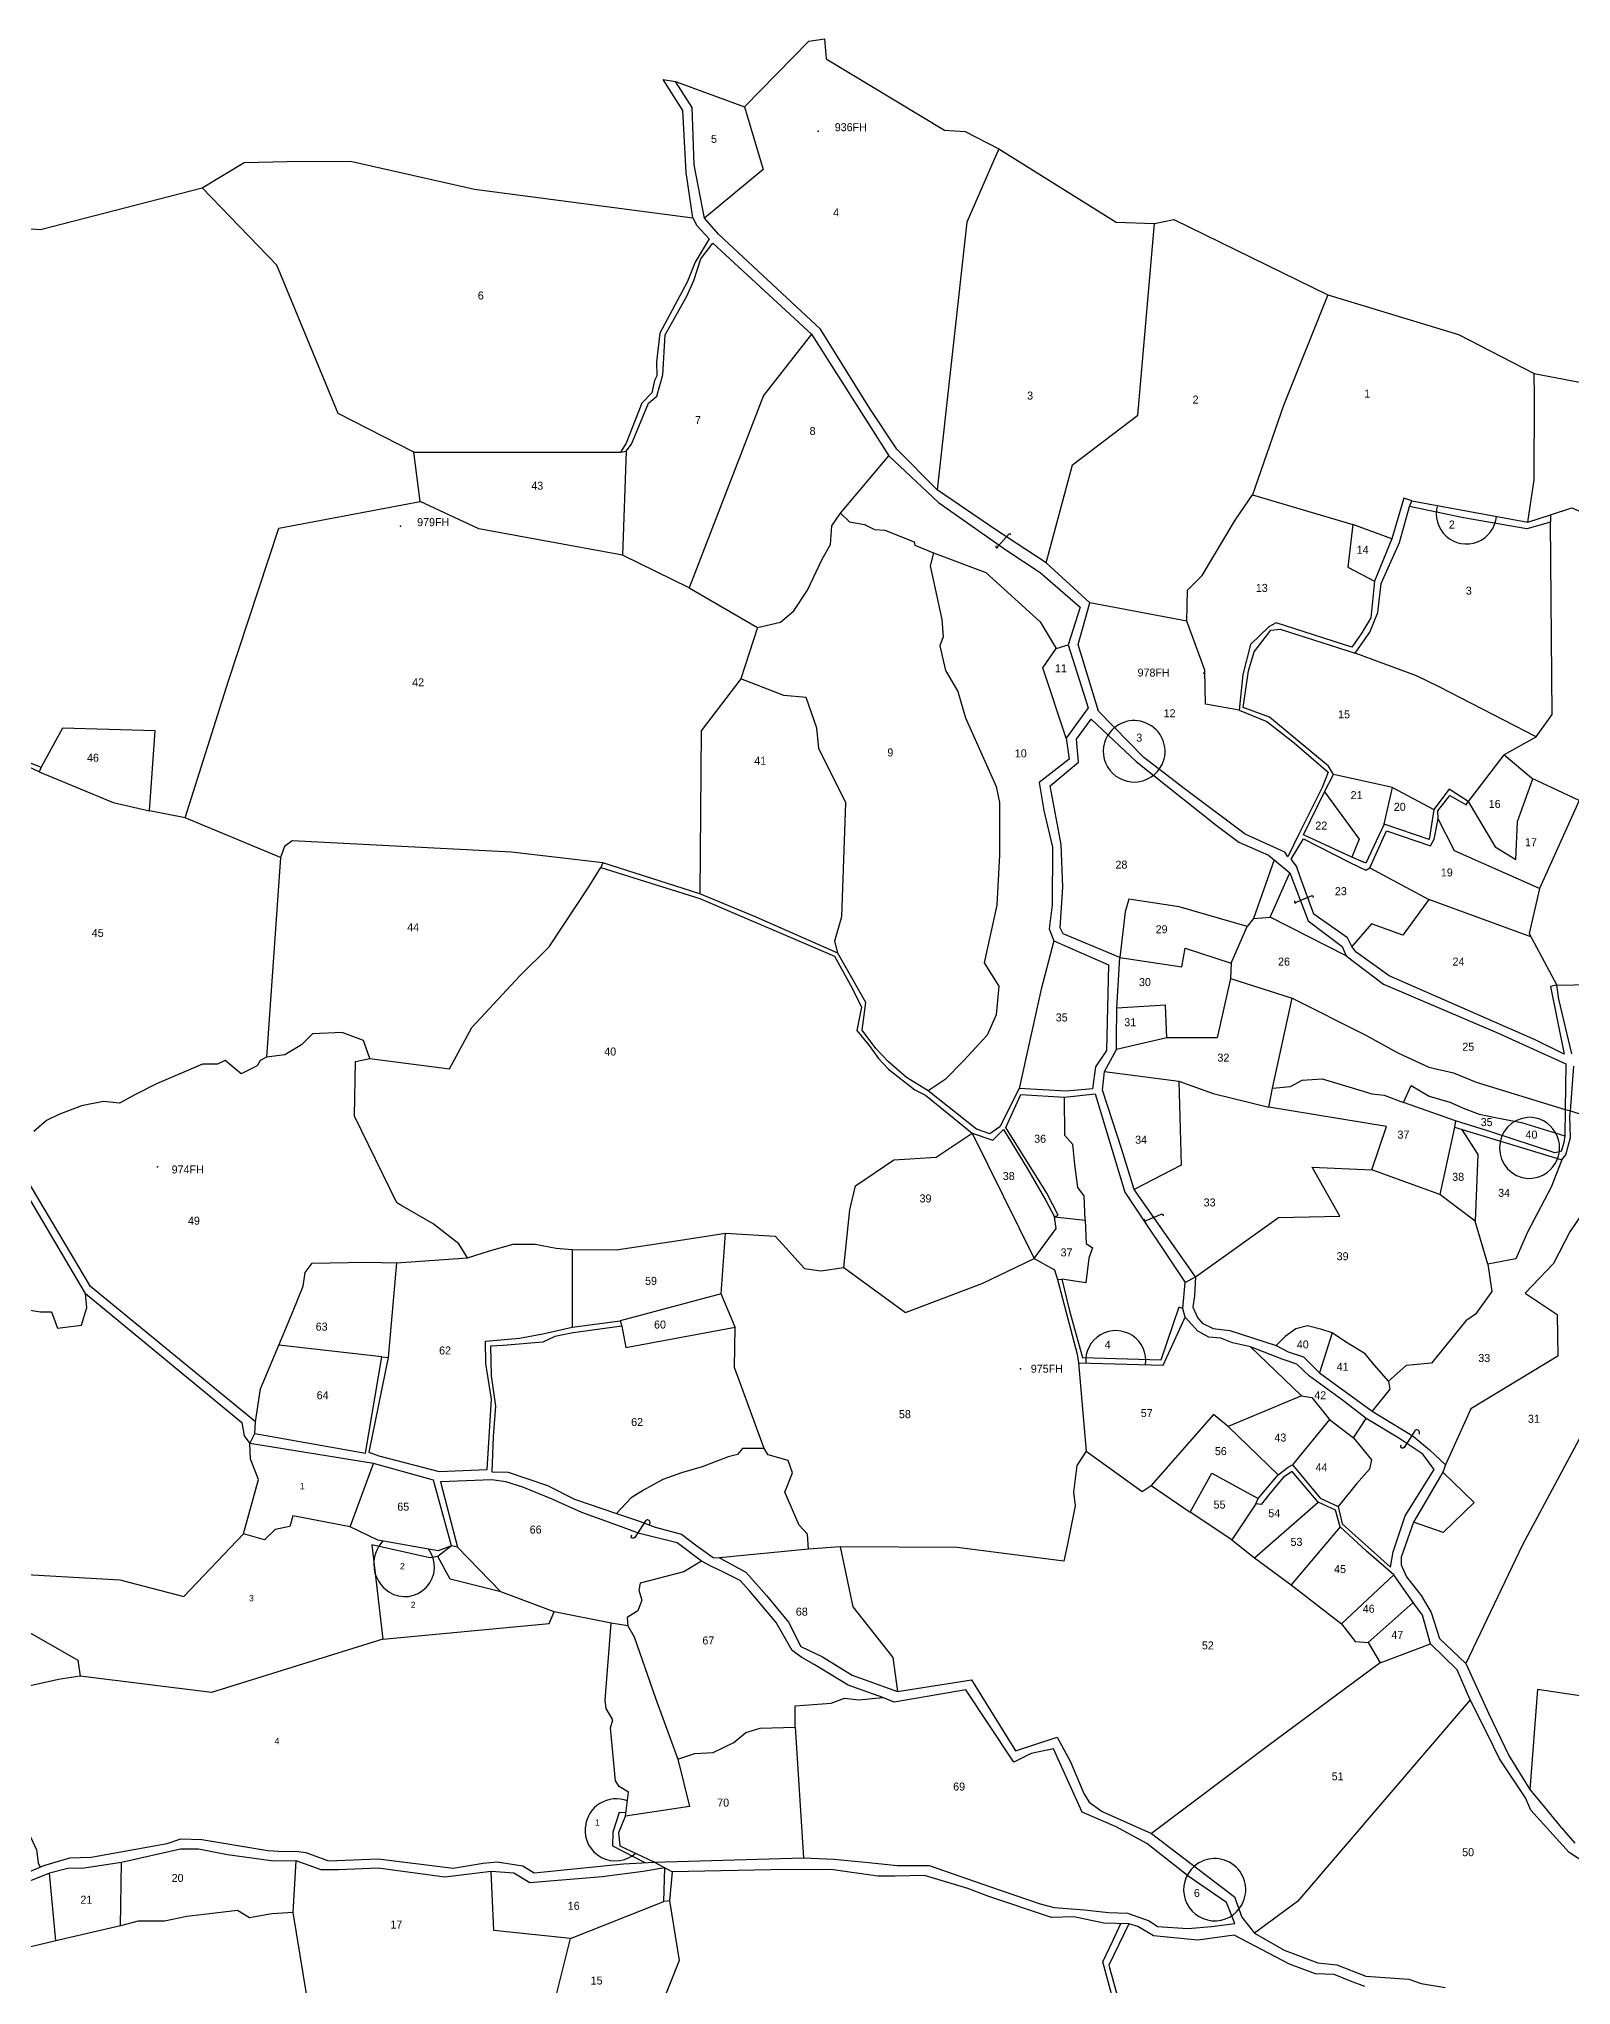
# Model space of a CAD drawing. Extents: x 149058 to 155632, y 177514 to 180719.
# Drawn here: x 152042 to 152999, y 179015 to 180231 of the extents above; entities that cross this region are included whole.
import ezdxf

# ---------------------------------------------------------------- set-up
doc = ezdxf.new("R2010")
doc.units = 0
doc.header["$MEASUREMENT"] = 0
for name, color, linetype in [('BORDER-B', 3, 'CONTINUOUS'), ('LINK', 4, 'CONTINUOUS'), ('NO', 1, 'CONTINUOUS'), ('PARCEL', 6, 'CONTINUOUS'), ('ROAD', 2, 'CONTINUOUS'), ('TRIG-P', 2, 'CONTINUOUS'), ('TRIG-T', 1, 'CONTINUOUS')]:
    doc.layers.add(name, color=color, linetype=linetype)

msp = doc.modelspace()

# ---------------------------------------------------------------- linework, layer by layer
at = {"layer": 'BORDER-B'}
for points in [[(152003.9, 180115.1), (152042.8, 180112.3), (152143.8, 180138.4), (152170, 180154.3), (152196.8, 180154.8), (152236.5, 180155.1), (152313.9, 180137.6), (152450.4, 180119.7), (152446.1, 180147.9), (152444.1, 180186.8), (152431.7, 180206.1), (152439.5, 180204.9), (152482.7, 180189.1), (152522.9, 180230), (152532.7, 180231.5), (152533.6, 180219.1), (152607.5, 180174.5), (152620.5, 180173.6), (152641.5, 180162.7), (152714.9, 180116.9), (152738.8, 180116.1), (152750.9, 180118.6), (152847, 180071.6), (152928.8, 180046.8), (152975.9, 180022.4)], [(153004.1, 179755.5), (152974.3, 179769.5), (152957.1, 179784.1), (152977.3, 179795.4), (152916.6, 179826.6), (152902.5, 179833.4), (152864.1, 179847.7), (152873.4, 179860.8), (152878.4, 179873), (152880.5, 179891.1), (152891.8, 179916.7), (152898.1, 179939.3), (152899.5, 179942.9), (152972.1, 179929.5), (152976, 179955.9), (152976.3, 180007.7), (152975.9, 180022.4), (153097, 179999.2)], [(153004.1, 179755.5), (152974.3, 179769.5), (152957.1, 179784.1), (152977.3, 179795.4), (152916.6, 179826.6), (152902.5, 179833.4), (152864.1, 179847.7), (152873.4, 179860.8), (152878.4, 179873), (152880.5, 179891.1), (152891.8, 179916.7), (152898.1, 179939.3), (152899.5, 179942.9), (152972.1, 179929.5), (152976, 179955.9), (152976.3, 180007.7), (152975.9, 180022.4)], [(152870.3, 179014.5), (152861.2, 179017.9), (152851.1, 179022), (152839.4, 179022.4), (152823.2, 179028.4), (152788.5, 179046.5), (152765.9, 179043.5), (152738.1, 179046.2), (152728.3, 179051.9), (152722.7, 179053.7), (152707.2, 179054.1), (152688.4, 179057.9), (152674.5, 179057.5), (152635.3, 179070.7), (152622.1, 179075.6), (152595, 179083.9), (152576.5, 179083.5), (152566, 179083.5), (152536.6, 179087.6), (152498.9, 179087.3), (152437.5, 179086.1), (152426.2, 179092.1), (152405, 179102.2), (152404.1, 179110.6), (152408.3, 179121), (152410.1, 179135.9), (152404.4, 179139.4), (152402.1, 179143), (152398.8, 179176), (152400.3, 179181.1), (152396.1, 179188.2), (152395.5, 179193.3), (152399.4, 179241.4), (152363.7, 179248.6), (152330.3, 179261.1), (152303.3, 179289), (152299.6, 179289.8), (152291.3, 179286.8), (152253.5, 179293.4), (152236.3, 179301.7), (152250.8, 179341.3), (152173.5, 179353.8), (152176.7, 179360), (152177, 179367.4), (152180.3, 179388), (152191.6, 179415.3), (152200.2, 179435.6), (152206.9, 179452.1), (152208.1, 179460.7), (152212.5, 179466.4), (152246.5, 179467), (152265.2, 179466.7), (152309.6, 179469.7), (152323.2, 179474.1), (152338.1, 179478.3), (152351.8, 179478.3), (152364.9, 179475.9), (152375, 179475), (152402.4, 179474.7), (152439.9, 179480.4), (152470.8, 179485.1), (152501.8, 179483.3), (152506.3, 179478.3), (152520.2, 179463.1), (152530.3, 179461.6), (152544.6, 179463.7), (152583.3, 179435.7), (152631.5, 179453.9), (152658, 179466.6), (152663.6, 179469.3), (152676.4, 179462.2), (152678.2, 179456.2), (152690.4, 179409.5), (152691.3, 179404.2), (152744.3, 179402.7), (152758, 179432.7), (152756.5, 179438.1), (152758, 179454.4), (152764.5, 179458), (152816.2, 179495), (152854.6, 179495.9), (152837.3, 179526.5), (152874.5, 179524.7), (152883.7, 179551.8), (152810.2, 179564), (152812.6, 179575.9), (152824.8, 179632.1), (152870.4, 179609.2), (152890.9, 179597.9), (152910.2, 179589), (152925.7, 179585.4), (152939.7, 179579.5), (152995.3, 179562.5), (152998.6, 179561.6), (153000.7, 179589.6)], [(152309.6, 179469.7), (152323.2, 179474.1), (152338.1, 179478.3), (152351.8, 179478.3), (152364.9, 179475.9), (152375, 179475), (152402.4, 179474.7), (152439.9, 179480.4), (152470.8, 179485.1), (152501.8, 179483.3), (152506.3, 179478.3), (152520.2, 179463.1), (152530.3, 179461.6), (152544.6, 179463.7), (152583.3, 179435.7), (152631.5, 179453.9), (152658, 179466.6), (152663.6, 179469.3), (152676.4, 179462.2), (152678.2, 179456.2), (152690.4, 179409.5), (152691.3, 179404.2), (152744.3, 179402.7), (152758, 179432.7), (152756.5, 179438.1), (152758, 179454.4), (152764.5, 179458), (152816.2, 179495), (152854.6, 179495.9), (152837.3, 179526.5), (152874.5, 179524.7), (152883.7, 179551.8), (152810.2, 179564), (152812.6, 179575.9), (152824.8, 179632.1), (152870.4, 179609.2), (152890.9, 179597.9), (152910.2, 179589), (152925.7, 179585.4), (152939.7, 179579.5), (152995.3, 179562.5), (152998.6, 179561.6), (153000.7, 179589.6)], [(152999.5, 179597.3), (152991.5, 179631.5), (152990.1, 179640.1), (153076.4, 179641.9)], [(152999.5, 179597.3), (152991.5, 179631.5), (152990.1, 179640.1), (153076.4, 179641.9)], [(152309.6, 179469.7), (152304.1, 179478.5), (152288, 179491.1), (152268, 179502.7), (152265.3, 179504.2), (152238.9, 179558.3), (152239.6, 179592.4), (152248.5, 179594.4), (152244.6, 179605.5), (152231.2, 179610.5), (152212.8, 179609.7), (152205.8, 179602.8), (152195.5, 179596.7), (152184, 179595.1), (152180.1, 179593.2), (152178.2, 179589.8), (152168.2, 179584.8), (152158.2, 179593.2), (152153.3, 179590.9), (152144, 179590.9), (152115.2, 179578.6), (152101.8, 179571.7), (152092.2, 179566.4), (152082.2, 179567.5), (152068.4, 179564.8), (152054.2, 179559.4), (152046.5, 179555.6), (152038.5, 179548.7)], [(152309.6, 179469.7), (152304.1, 179478.5), (152288, 179491.1), (152268, 179502.7), (152265.3, 179504.2), (152238.9, 179558.3), (152239.6, 179592.4), (152248.5, 179594.4), (152244.6, 179605.5), (152231.2, 179610.5), (152212.8, 179609.7), (152205.8, 179602.8), (152195.5, 179596.7), (152184, 179595.1), (152180.1, 179593.2), (152178.2, 179589.8), (152168.2, 179584.8), (152158.2, 179593.2), (152153.3, 179590.9), (152144, 179590.9), (152115.2, 179578.6), (152101.8, 179571.7), (152092.2, 179566.4), (152082.2, 179567.5), (152068.4, 179564.8), (152054.2, 179559.4), (152046.5, 179555.6), (152038.5, 179548.7)], [(152173.5, 179353.8), (152176.7, 179360), (152177, 179367.4), (152180.3, 179388), (152191.6, 179415.3), (152200.2, 179435.6), (152206.9, 179452.1), (152208.1, 179460.7), (152212.5, 179466.4), (152246.5, 179467), (152265.2, 179466.7), (152309.6, 179469.7)], [(152034.9, 179437.3), (152042.7, 179436.1), (152049.6, 179436.1), (152053.4, 179425.9), (152068.3, 179427.8), (152070.9, 179436.1), (152071.8, 179438.5), (152070.9, 179447.5), (152168.6, 179366.8), (152170, 179358.5), (152173.5, 179353.8)], [(152034.9, 179437.3), (152042.7, 179436.1), (152049.6, 179436.1), (152053.4, 179425.9), (152068.3, 179427.8), (152070.9, 179436.1), (152071.8, 179438.5), (152070.9, 179447.5), (152168.6, 179366.8), (152170, 179358.5), (152173.5, 179353.8)], [(152426.2, 179092.1), (152405, 179102.2), (152404.1, 179110.6), (152408.3, 179121), (152410.1, 179135.9), (152404.4, 179139.4), (152402.1, 179143), (152398.8, 179176), (152400.3, 179181.1), (152396.1, 179188.2), (152395.5, 179193.3), (152399.4, 179241.4), (152363.7, 179248.6), (152330.3, 179261.1), (152303.3, 179289), (152299.6, 179289.8), (152291.3, 179286.8), (152253.5, 179293.4), (152236.3, 179301.7), (152250.8, 179341.3), (152173.5, 179353.8)], [(152026.4, 179082.2), (152044.9, 179090.1), (152061.1, 179094.9), (152074.5, 179095.3), (152122, 179103.9), (152130.5, 179106.7), (152143.6, 179106.4), (152184.9, 179099.5), (152194.5, 179098.8), (152202.4, 179099.1), (152208.6, 179098.1), (152222.7, 179093), (152253.7, 179094.3), (152300.5, 179088.5), (152319.4, 179091.6), (152328, 179092.3), (152344.2, 179089.9), (152351.1, 179085.4), (152407.1, 179091.2), (152426.2, 179092.1)], [(152026.4, 179082.2), (152044.9, 179090.1), (152061.1, 179094.9), (152074.5, 179095.3), (152122, 179103.9), (152130.5, 179106.7), (152143.6, 179106.4), (152184.9, 179099.5), (152194.5, 179098.8), (152202.4, 179099.1), (152208.6, 179098.1), (152222.7, 179093), (152253.7, 179094.3), (152300.5, 179088.5), (152319.4, 179091.6), (152328, 179092.3), (152344.2, 179089.9), (152351.1, 179085.4), (152407.1, 179091.2), (152426.2, 179092.1)], [(152870.3, 179014.5), (152861.2, 179017.9), (152851.1, 179022), (152839.4, 179022.4), (152823.2, 179028.4), (152788.5, 179046.5), (152765.9, 179043.5), (152738.1, 179046.2), (152728.3, 179051.9), (152722.7, 179053.7), (152707.2, 179054.1), (152688.4, 179057.9), (152674.5, 179057.5), (152635.3, 179070.7), (152622.1, 179075.6), (152595, 179083.9), (152576.5, 179083.5), (152566, 179083.5), (152536.6, 179087.6), (152498.9, 179087.3), (152437.5, 179086.1), (152426.2, 179092.1)]]:
    msp.add_lwpolyline(points, dxfattribs=at)
at = {"layer": 'LINK'}
for points in [[(152639.8, 179914.6, 1.653251), (152640.9, 179914.2), (152647.9, 179922.3, -0.833023), (152648.7, 179921.4)], [(152826.6, 179692.8, 1.653251), (152827.4, 179692), (152837.3, 179696.1, -0.833023), (152837.6, 179694.9)], [(152732.8, 179493.9, 1.653251), (152733.6, 179493.1), (152743.5, 179497.2, -0.833023), (152743.8, 179496)], [(152903.9, 179359.5, 1.030945), (152901.4, 179361.7), (152894.7, 179351.3, -1.136714), (152893, 179352.9)], [(152423.2, 179303.2, 1.030945), (152420.7, 179305.4), (152414, 179295, -1.136714), (152412.3, 179296.6)]]:
    msp.add_lwpolyline(points, format="xyb", dxfattribs=at)
at = {"layer": 'PARCEL'}
for points in [[(152482.7, 180189.1), (152494.3, 180149.9), (152457.7, 180119.4)], [(152641.5, 180162.7), (152621.6, 180116.9), (152603.1, 179949.7)], [(152276, 179973.2), (152228.7, 179997.3), (152190.4, 180090), (152143.8, 180138.4)], [(152671.2, 179904.1), (152687.6, 179965.4), (152728.3, 179996.4), (152738.8, 180116.1)], [(152847, 180071.6), (152819.3, 180002.4), (152800, 179946.5)], [(152524.5, 180046.9), (152494.4, 180008.7), (152448, 179888.5), (152406.3, 179908.9)], [(152133.2, 179744.8), (152160, 179829.8), (152191.7, 179925.7), (152280, 179942.5), (152276, 179973.2), (152405.1, 179973.3)], [(152408.7, 179973.8), (152406.3, 179908.9), (152316.7, 179925.3), (152280, 179942.5)], [(152448, 179888.5), (152490.8, 179863.7), (152505.1, 179866.9), (152513.5, 179874.1), (152521.9, 179886.9), (152531.1, 179906.4), (152536.3, 179915.6), (152537.1, 179927.2), (152542.7, 179935.2), (152572.7, 179971)], [(152791.6, 179812), (152770.6, 179815.7), (152770.2, 179837.1), (152758.9, 179867.6), (152759.3, 179887), (152768.6, 179896.2), (152789.1, 179930.8), (152800, 179946.5), (152862.8, 179928)], [(152542.7, 179935.2), (152548.3, 179929.6), (152557.5, 179928), (152563.9, 179924.8), (152570.3, 179924.4), (152588.7, 179917.2), (152589.1, 179915.2), (152600.7, 179910.4), (152633.4, 179898.1), (152667.4, 179867.3), (152677.4, 179850.5), (152684.9, 179852.8)], [(152986.1, 179934.1), (152999.6, 179938.5), (153074.1, 179906.8), (153110.1, 179919.5), (153108.5, 179824.8), (153092.2, 179770.4)], [(152887.1, 179919.1), (152862.8, 179928), (152859.5, 179901.4), (152876.2, 179892.7)], [(152977.3, 179795.4), (152987.3, 179809.4), (152986.1, 179929.4)], [(152600.7, 179910.4), (152598.7, 179902.3), (152605.9, 179868.7), (152606.7, 179857.9), (152604.7, 179852.3), (152608.3, 179836.7), (152615.9, 179823.6), (152620.7, 179807.2), (152639.9, 179764.4), (152641.9, 179754.4), (152641.9, 179721.7), (152640.3, 179690.1), (152632.3, 179654.2), (152641.5, 179639.6), (152639.9, 179621.6), (152634.3, 179608.9), (152619.5, 179592.9), (152608, 179581.3), (152597.3, 179574.2)], [(152758.9, 179867.6), (152698.4, 179879)], [(152490.8, 179863.7), (152480.4, 179831.6), (152455.6, 179799.2), (152454.7, 179697.2)], [(152683.6, 179794.6), (152669, 179838.5), (152677.4, 179850.5)], [(152540.9, 179660.2), (152539.1, 179667.8), (152543.5, 179683), (152545.9, 179754.1), (152529.1, 179788), (152527.9, 179800.8), (152521.1, 179820), (152507.2, 179821.2), (152480.4, 179831.6)], [(152192.8, 179720), (152133.2, 179744.8), (152110.8, 179749.2), (152114.4, 179799.1), (152056.5, 179800.7), (152043.1, 179776.3)], [(152957.1, 179784.1), (152934.8, 179754.9), (152951.6, 179726.6), (152964.6, 179718.7), (152965.6, 179742.5), (152975.2, 179769.1)], [(152042, 179773.4), (152088.1, 179754.3), (152110.8, 179749.2)], [(152887.4, 179763.7), (152850.6, 179771.9)], [(152844.9, 179761), (152866.6, 179731.5), (152862, 179720.1)], [(152882.2, 179740.7), (152887.4, 179763.7), (152913.3, 179750)], [(153004.1, 179755.5), (152979.4, 179700.5), (152972.8, 179672.4), (152990.1, 179640.1)], [(152979.4, 179700.5), (152926.2, 179724.1), (152916.1, 179744.1)], [(152394.2, 179716.7), (152337, 179723.2), (152200, 179730.4), (152195.2, 179726.8), (152192.8, 179720), (152184, 179595.1)], [(152813.5, 179718.5), (152800.7, 179681.9), (152811.1, 179682.7)], [(152248.5, 179594.4), (152298.3, 179587.8), (152312.3, 179613.7), (152342.2, 179646.1), (152360.6, 179664.1), (152385.4, 179701.6), (152392.9, 179713.6)], [(152858.6, 179658.4), (152811.1, 179682.7), (152823.4, 179710.4)], [(152873.3, 179713.5), (152910.1, 179693.6)], [(152800.7, 179681.9), (152796.7, 179676.8), (152754.3, 179689.1), (152722.8, 179693.9), (152720.4, 179685.9), (152717.1, 179657.4), (152755.9, 179651.6), (152757.9, 179663.2), (152786.7, 179654), (152796.7, 179676.8)], [(152973.9, 179670.3), (152910.1, 179693.6), (152894, 179671.4), (152874.3, 179678.5), (152862, 179664.4)], [(152675.9, 179667.8), (152667.9, 179637.6), (152654.3, 179575.5)], [(152786.3, 179644.4), (152777.9, 179607.2), (152746.4, 179607.2), (152715, 179600)], [(152786.7, 179654), (152786.3, 179644.4), (152824.8, 179632.1)], [(152746.4, 179607.2), (152745.6, 179627.6), (152715.2, 179625.9)], [(152707.5, 179586.3), (152753.9, 179580.1), (152775.5, 179572.5), (152810.2, 179564)], [(152812.6, 179575.9), (152823.7, 179576.8), (152831.1, 179580.8), (152843.5, 179581.7), (152864.4, 179575.4), (152874.5, 179572.2), (152882.2, 179571.4), (152894.3, 179566.8), (152899.2, 179577.4), (152910.4, 179570.8), (152923.3, 179567.1), (152932.2, 179563), (152941.6, 179559.6), (152956, 179556.7), (152968.1, 179554.4), (152995.1, 179546)], [(152695.5, 179493.3), (152694.8, 179508.6), (152690.9, 179513.8), (152689, 179528.1), (152687.7, 179540.7), (152682.8, 179546.2), (152682.5, 179570.1)], [(152753.9, 179580.1), (152755.5, 179527.7), (152726.1, 179512.4)], [(152926.8, 179555.4), (152894.3, 179566.8)], [(152998.6, 179561.6), (153036.5, 179549.3), (153028.5, 179536.8), (153024.3, 179521.8), (153010.2, 179503.5), (152998.3, 179486.1), (152988, 179466.3), (152970.3, 179447.7), (152990.4, 179434.3), (152990.7, 179408.4), (152936.4, 179375.4), (152920.6, 179340.5)], [(152544.6, 179463.7), (152548.4, 179499.8), (152551.9, 179514.8), (152576, 179531), (152602.3, 179532.6), (152624.8, 179547.6), (152663.6, 179469.3), (152677.3, 179488.1), (152676.4, 179495.4), (152695.5, 179493.3), (152696.1, 179478.7), (152700, 179476.1), (152697.7, 179469.6), (152695.8, 179454.1), (152680.8, 179456.5)], [(152926.2, 179551.5), (152917, 179509.4), (152874.5, 179524.7)], [(152930.7, 179550.1), (152940.8, 179534.3), (152939.1, 179492.7), (152917, 179509.4)], [(152993.3, 179531.1), (152986.7, 179514), (152971.8, 179485.8), (152964.6, 179469.2), (152947.1, 179465.8), (152939.1, 179492.7)], [(152696.1, 179349), (152690.2, 179340), (152688.1, 179323.4), (152689.2, 179314.8), (152684.3, 179289.9), (152682.2, 179280.2), (152615.4, 179288.8), (152542.4, 179289.2), (152522.7, 179287.8), (152522, 179297.1), (152516.8, 179302.7), (152507.8, 179323.4), (152512.6, 179335.5), (152509.9, 179343.1), (152497.4, 179346.6), (152495, 179350.7), (152476.3, 179401.3), (152476.7, 179426.5), (152468, 179447.3), (152470.8, 179485.1)], [(152375, 179475), (152374.9, 179426.5)], [(152265.2, 179466.7), (152259.9, 179407.6)], [(152947.1, 179465.8), (152949.6, 179448.8), (152939.3, 179434.5), (152933.2, 179430.5), (152911.9, 179403.9), (152896.1, 179402.6), (152885, 179392.8), (152885.8, 179387.8), (152874.8, 179374)], [(152468, 179447.3), (152404.9, 179430.5)], [(152406, 179427.1), (152408.5, 179413.7), (152476.7, 179426.5)], [(152849.8, 179423), (152843.3, 179425), (152834.3, 179427.2), (152827, 179425.5), (152820.5, 179420.7), (152814.9, 179415.1)], [(152256.1, 179407.9), (152191.6, 179415.3)], [(152798.7, 179414.2), (152830.7, 179383.5), (152837, 179382.5), (152848.1, 179368.7), (152863.1, 179357.4), (152871.1, 179369.4)], [(152885, 179392.8), (152875, 179404.1), (152870.4, 179409.9), (152858.1, 179417.4), (152849.8, 179423), (152841.9, 179397.9)], [(152691.3, 179404.2), (152696.1, 179349), (152731, 179323.8), (152736.8, 179327.5)], [(153152.2, 179404.6), (153149.1, 179396.1), (153133.9, 179390.3), (153124.4, 179389.7), (153121.4, 179383.3), (153115.2, 179381.2), (153103, 179372.9), (153089.6, 179361.7), (153072.8, 179357.7), (153056.7, 179362.9), (153045.1, 179365.3), (153034.7, 179365.3), (153024.3, 179363.2), (153018.5, 179365.6), (153011.8, 179370.8), (152968.7, 179290.4), (152933.2, 179216.4)], [(152830.7, 179383.5), (152784.8, 179364.4), (152816, 179334.2)], [(152784.8, 179364.4), (152775.7, 179371.9), (152736.8, 179327.5), (152761.1, 179310.9), (152774.7, 179335.3), (152803.5, 179319.5)], [(152848.1, 179368.7), (152825, 179340.5)], [(152024.2, 179242.3), (152019.6, 179272.8), (152092.4, 179268.5), (152132.4, 179258.2), (152169.7, 179297.4), (152179, 179331.3), (152174, 179344), (152173.5, 179353.8)], [(152495, 179350.7), (152481.4, 179350.6), (152478.3, 179346.8), (152472.4, 179345.5), (152456.1, 179339.2), (152443.3, 179335.4), (152431.6, 179331.3), (152419.5, 179324.7), (152411.8, 179319.9), (152402.7, 179310.1)], [(152863.1, 179357.4), (152874.4, 179343.5), (152873.2, 179337.8), (152864.9, 179328.5), (152853.6, 179314.3)], [(152919, 179335.8), (152938.5, 179317), (152919.2, 179298.1), (152900.6, 179304.7)], [(152802.2, 179316.1), (152787, 179293.6), (152761.1, 179310.9)], [(152787, 179293.6), (152801.3, 179282.3), (152841.1, 179317.2)], [(152236.3, 179301.7), (152200.5, 179308.6), (152198.6, 179302), (152189.4, 179300.1), (152182.8, 179293.6), (152169.7, 179297.4)], [(152854.8, 179301.8), (152824.2, 179265.4)], [(152249.8, 179290.5), (152256.7, 179231.6), (152360.6, 179241.2), (152363.7, 179248.6)], [(152330.3, 179261.1), (152298.7, 179268.9), (152291, 179283.2)], [(152455.8, 179280.3), (152444.7, 179273.5), (152417.4, 179266.6), (152416.7, 179262.1), (152418.4, 179255.9), (152416, 179249.3), (152409.4, 179245.1), (152409.8, 179239.9), (152399.4, 179241.4)], [(152522.7, 179287.8), (152467.1, 179282.4)], [(152542.4, 179289.2), (152550.4, 179251.8), (152575.2, 179220), (152578.3, 179198.7)], [(152801.3, 179282.3), (152824.2, 179265.4), (152855.6, 179241), (152864.2, 179230), (152872.2, 179229.5), (152879.7, 179216.7), (152911.2, 179228.5)], [(152888.4, 179271.7), (152855.6, 179241)], [(152900.5, 179254.4), (152872.2, 179229.5)], [(151810, 178984.6), (151786.3, 179031.7), (151797.3, 179050), (151843.3, 179167.6), (151885.1, 179205.2), (152024.2, 179242.3), (152066, 179218.3), (152067.5, 179208.3), (152054, 179206.3), (152032.5, 179201.6), (152014.2, 179191.6), (152000.1, 179191.1), (152003.8, 179182.2), (152006.9, 179171.2), (152026.2, 179130.5), (152040.2, 179099.9), (152041.3, 179091.7), (152042.5, 179089.1)], [(153127.1, 179232.1), (153121, 179231.7), (153119.2, 179225.4), (153106.3, 179227.5), (153102.1, 179232.5), (153086.9, 179232), (153079, 179228.8), (153068.8, 179233.5), (153060.1, 179233.5), (153042, 179242.7), (153025.5, 179192.9), (152978, 179200), (152973.3, 179137.6)], [(152256.7, 179231.6), (152149.7, 179198.1), (152067.5, 179208.3)], [(152409.8, 179239.9), (152413.6, 179233), (152427.1, 179194.6), (152440.9, 179156.6), (152451.6, 179160), (152463.1, 179160.7), (152475.9, 179166.9), (152483.5, 179173.2), (152492.5, 179175.9), (152514.3, 179176.6), (152514.3, 179189.8), (152536.8, 179191.5), (152545.1, 179194.6), (152554.1, 179193.6), (152569, 179195)], [(152879.7, 179216.7), (152810, 179165), (152737, 179110)], [(152936, 179193.6), (152828.2, 179067.5), (152801.2, 179047.8)], [(152514.3, 179176.6), (152519.4, 179094.8)], [(152440.9, 179156.6), (152448.2, 179126.9), (152408.3, 179121)], [(152092.8, 179052.4), (152052.4, 179042.9), (152048.3, 179085.2)], [(152200.6, 179060.8), (152187.4, 179059.9), (152173.3, 179057.4), (152165.8, 179062), (152148.3, 179059.9), (152134.1, 179058.3), (152120.3, 179055.3), (152103.7, 179055.3), (152092.8, 179052.4), (152093.4, 179091.9)], [(152367.2, 178969.1), (152320.1, 179002.5), (152294.7, 178995.8), (152213.1, 178984.5), (152200.6, 179060.8), (152202.6, 179093)], [(152373.9, 179044.5), (152326, 179049.5), (152324.4, 179086.3)], [(152435.8, 179068), (152441.8, 179030.8), (152419.7, 178975), (152367.2, 178969.1), (152368.5, 178951.6), (152359.7, 178917.5), (152375.6, 178915.8), (152375.1, 178911.7), (152396.4, 178905), (152403.5, 178907.1), (152404.7, 178881.3), (152426.4, 178870.9), (152426.6, 178854)], [(152367.2, 178969.1), (152362.2, 178997.9), (152373.9, 179044.5), (152432.3, 179067.5)], [(152052.4, 179042.9), (151983.7, 179026.6), (151964.9, 179023.3), (151957.6, 179048.7)]]:
    msp.add_lwpolyline(points, dxfattribs=at)
for centre, radius, start, end in [((152933.7, 179934.8), 18.9, 164.3275, 354.7823), ((152726.1, 179786.2), 19.3, 334.9276, 147.8685), ((152726.1, 179786.4), 19.3, 148.3895, 334.4065), ((152973.4, 179538.5), 19.1, 94.0361, 265.9639), ((152972.8, 179538.5), 19.1, 267.6654, 92.3346), ((152714.6, 179405.5), 18.8, 352.3863, 184.3971), ((152272.1, 179278.6), 21.1, 137.4828, 236.0057), ((152270.3, 179276.7), 18.6, 237.4908, 36.9921), ((152402.5, 179112.4), 19.4, 68.8619, 175.0041), ((152402, 179112), 19, 173.6474, 311.168), ((152776.4, 179074.9), 19.4, 131.0759, 331.836), ((152776.4, 179075), 19.4, 331.755, 131.1569)]:
    msp.add_arc(centre, radius, start, end, dxfattribs=at)
at = {"layer": 'ROAD'}
for points in [[(152899.5, 179942.9), (152894.6, 179944.5), (152887.1, 179919.1), (152876.2, 179892.7), (152873.9, 179869.7), (152867.9, 179859.8), (152862, 179851.3), (152814.9, 179866.6), (152810.2, 179864), (152798.8, 179853.1), (152793.9, 179834.2), (152791.6, 179812), (152808.9, 179805), (152826, 179791.5), (152847.2, 179773.2), (152843.6, 179763.6), (152829.1, 179734.9), (152822.1, 179720.4), (152820.3, 179723.3), (152795.4, 179734.6), (152757.3, 179763.1), (152732.2, 179782.5), (152703.7, 179811.3), (152691.1, 179853.1), (152698.4, 179879), (152671.2, 179904.1), (152639.6, 179924.6), (152603.1, 179949.7), (152577.7, 179975), (152560.6, 180001.2), (152530, 180050), (152490.9, 180086.5), (152466.5, 180109.3), (152457.7, 180119.4), (152451.2, 180152.8), (152449.9, 180188.6), (152439.5, 180204.9)], [(152450.4, 180119.7), (152452.8, 180114.8), (152460.5, 180106.5), (152451.7, 180092), (152446.8, 180079.4), (152429.7, 180047.5), (152427.7, 180029.7), (152427.9, 180020.9), (152426.4, 180018), (152424.8, 180010.3), (152418.5, 180003.9), (152408.7, 179978.8), (152405.1, 179973.3), (152408.7, 179973.8), (152412.1, 179978.2), (152422.7, 180003.9), (152427.9, 180008.3), (152431.5, 180021.5), (152433, 180046.6), (152446.5, 180070.7), (152450.9, 180080.5), (152455.4, 180094), (152462.9, 180103.8), (152524.5, 180046.9), (152572.7, 179971), (152603.8, 179941.8), (152645.8, 179912.3), (152667.3, 179898.1), (152692.4, 179876.3), (152684.9, 179852.8), (152697.4, 179813.4), (152683.6, 179794.6), (152685.4, 179781.4), (152666.8, 179766.9), (152669.6, 179749.3), (152675.1, 179726.3), (152674.8, 179690.3), (152673, 179675.3), (152675.9, 179667.8), (152710, 179652.8), (152708.8, 179599.4), (152702, 179589.2), (152700.1, 179575.3), (152683.8, 179574), (152654.3, 179575.5), (152642.1, 179551.7), (152635.9, 179547.3), (152627.6, 179550.2), (152597.3, 179574.2), (152583.9, 179582.5), (152572.5, 179592.3), (152564.7, 179600.6), (152556.2, 179612), (152558.5, 179629.4), (152540.9, 179660.2), (152489.9, 179682.7), (152454.7, 179697.2), (152394.2, 179716.7), (152392.9, 179713.6), (152454.8, 179694.4), (152538.9, 179658.2), (152549.8, 179638.3), (152555.7, 179626.5), (152552.8, 179611.8), (152560.6, 179602.4), (152566.3, 179594.4), (152572.5, 179587.7), (152589.1, 179574.7), (152595.8, 179571.4), (152624.8, 179547.6), (152637.7, 179543.4), (152644.5, 179549.9), (152659.5, 179525.3), (152670.9, 179505.6), (152676.4, 179495.4), (152678.7, 179496.4), (152671.5, 179510.1), (152645.8, 179551.3), (152655.3, 179571.9), (152682.5, 179570.1), (152701.7, 179572.2), (152720.3, 179510.8), (152758, 179454.4)], [(152972.1, 179929.5), (152986.1, 179934.1), (152986.1, 179929.4), (152971.5, 179925.4), (152931.8, 179932.1), (152898.1, 179939.3)], [(152990.1, 179640.1), (152986.3, 179639.4), (152994.8, 179597.1), (152976.7, 179606.1), (152885.5, 179646), (152864.8, 179660.7), (152862, 179664.4), (152859.4, 179669.8), (152838.4, 179684.6), (152829.8, 179707.9), (152827.5, 179714.6), (152824.1, 179719), (152831.9, 179731.7), (152860.9, 179716.9), (152870.8, 179712), (152873.3, 179713.5), (152883.7, 179736.6), (152911.2, 179727.3), (152913.5, 179731.4), (152916.1, 179744.1), (152915.9, 179749.2), (152923.4, 179758.6), (152933.5, 179752.9), (152934.8, 179754.9), (152922.9, 179762.7), (152913.3, 179750), (152910.4, 179731.1), (152882.2, 179740.7), (152870.8, 179716.5), (152862, 179720.1), (152831.9, 179734.1), (152844.9, 179761), (152850.6, 179771.9), (152847.5, 179777.1), (152826.7, 179794.4), (152810.7, 179807.6), (152794.1, 179813.6), (152797.5, 179836.6), (152801.1, 179848.5), (152811.5, 179861.9), (152817.2, 179862.7), (152864.1, 179847.7)], [(152764.5, 179458), (152726.1, 179512.4), (152718.3, 179537.5), (152706.2, 179574.6), (152707.5, 179586.3), (152715, 179600), (152715, 179606.7), (152715.2, 179625.9), (152717.1, 179657.4), (152681.8, 179672.2), (152679.8, 179676.1), (152681.6, 179701.4), (152680.5, 179728.1), (152673.6, 179764.8), (152691.4, 179779.6), (152690.1, 179793.9), (152699.2, 179806.4), (152727.4, 179780), (152777.4, 179740.1), (152791.5, 179729.6), (152810.1, 179721.3), (152813.5, 179718.5), (152823.4, 179710.4), (152834.7, 179680.4), (152856, 179664.4), (152858.6, 179658.4), (152881.9, 179640.8), (152953.1, 179610.3), (152995.7, 179591), (152995.3, 179562.5)], [(152015.8, 179768.2), (152027.2, 179782.6), (152043.1, 179776.3), (152042, 179773.4), (152029.8, 179779), (152022.3, 179771.9), (152017.8, 179766.1), (152003.9, 179738.9), (152005.4, 179703.5), (152007.2, 179667.6), (152007.2, 179624.9), (152003.9, 179625.4)], [(152995.3, 179562.5), (152995.1, 179546), (152994.6, 179541.8), (152992.8, 179536.3), (152988.9, 179535.5), (152949, 179548.6), (152926.8, 179555.4), (152926.2, 179551.5), (152989.9, 179532.1), (152993.3, 179531.1), (152995.7, 179534.2), (152998.6, 179544.9), (152998.3, 179558.3), (152998.6, 179561.6)], [(152070.9, 179447.5), (152024.5, 179526.3), (151992.9, 179531.5), (151960.5, 179520.7), (151892.1, 179518.1), (151825, 179532.4), (151806.6, 179495.5)], [(152177, 179367.4), (152073.9, 179451.9), (152029.3, 179527.2)], [(152678.2, 179456.2), (152680.8, 179456.5), (152685.7, 179436.6), (152693.7, 179407.6), (152742.9, 179406), (152754.1, 179439.2), (152756.5, 179438.1)], [(152764.5, 179458), (152763.8, 179446), (152762.7, 179438.9), (152765.6, 179432.4), (152768.5, 179429), (152775.5, 179425.7), (152785.8, 179424.3), (152814.9, 179415.1), (152822.2, 179411.1), (152831.9, 179408), (152841.9, 179397.9), (152874.8, 179374), (152900.4, 179358.3), (152910.7, 179349.9), (152920.6, 179340.5), (152919, 179335.8), (152900.6, 179304.7), (152892.8, 179282.8), (152893, 179277.9), (152896.2, 179270.5), (152905.3, 179258.8), (152911.6, 179248.1), (152916.9, 179232), (152933.2, 179216.4), (152947.6, 179184.8), (152960.1, 179158.9), (152973.3, 179137.6), (152982.5, 179126.6), (152991.9, 179115), (153001.5, 179104)], [(152176.7, 179360), (152245.9, 179347.8), (152256.1, 179407.9), (152259.9, 179407.6), (152248, 179348.4), (152254.2, 179346), (152291.8, 179336.2), (152321.8, 179337.5), (152324.5, 179381.5), (152321, 179403.8), (152320.7, 179417.7), (152342.1, 179419.6), (152356.6, 179422.4), (152374.9, 179426.5), (152404.9, 179430.5), (152406, 179427.1), (152375.6, 179422.9), (152364.2, 179420.7), (152356.6, 179417.1), (152331.9, 179415.1), (152323.9, 179414.6), (152324.3, 179396), (152327, 179377.2), (152325.5, 179358.2), (152324.8, 179336.1), (152334.9, 179335.9), (152359.5, 179327.6), (152376.3, 179318.9), (152402.7, 179310.1), (152415.7, 179305.6), (152426.9, 179301.4), (152443.2, 179297.1), (152452.8, 179289.8), (152463.1, 179282.6), (152467.1, 179282.4), (152483.5, 179273.4), (152496.4, 179258.7), (152510.1, 179242.1), (152517.9, 179226.9), (152531.3, 179220.4), (152549.9, 179209), (152578.3, 179198.7), (152624.4, 179206.1), (152652, 179161.8), (152677.9, 179170.3), (152686.2, 179154.9), (152694.7, 179135), (152697.9, 179129.6), (152706.1, 179123.8), (152737, 179110), (152788.7, 179070.4), (152793.4, 179057.8), (152801.2, 179047.8), (152819.8, 179037.2), (152840.8, 179029.2), (152852.7, 179027.9), (152870.8, 179020.9), (152897.7, 179019.1), (152905.3, 179016.4), (152920.3, 179013.9)], [(153012, 179089.1), (152997.9, 179098.1), (152974, 179124.7), (152970.6, 179132.3), (152954.4, 179156.7), (152947, 179171.7), (152936, 179193.6), (152927.8, 179212.4), (152911.2, 179228.5), (152906.3, 179246.4), (152900.5, 179254.4), (152888.4, 179271.7), (152871.3, 179286.4), (152854.8, 179301.8), (152851.8, 179312.1), (152841.1, 179317.2), (152824.8, 179336.3), (152819.4, 179332.7), (152810.9, 179322.6), (152805.5, 179315.7), (152802.2, 179316.1), (152803.5, 179319.5), (152816, 179334.2), (152822.3, 179338.9), (152825, 179340.5), (152842.2, 179319.7), (152853.6, 179314.3), (152856.1, 179303.6), (152886.3, 179276.5), (152887.9, 179286.1), (152895.3, 179308.5), (152913.6, 179337.6), (152906.5, 179347.2), (152891.5, 179357.1), (152871.1, 179369.4), (152856.3, 179380.8), (152835.7, 179395.8), (152827.7, 179403.4), (152818.5, 179406.5), (152798.7, 179414.2), (152787.5, 179416.7), (152780.2, 179419.6), (152772.8, 179420.3), (152765.8, 179423.9), (152758, 179432.7)], [(152299.6, 179289.8), (152288.3, 179330.8), (152250.8, 179341.3)], [(152426.2, 179092.1), (152519.4, 179094.8), (152538.4, 179094), (152560.2, 179092), (152578.1, 179090), (152597.9, 179090), (152635.6, 179076.9), (152667.3, 179066.2), (152676, 179063.8), (152695, 179062.3), (152710.1, 179060.7), (152722, 179060.3), (152735.5, 179055.5), (152740.6, 179052), (152759.7, 179050.8), (152774.3, 179052), (152789, 179053.9), (152783.8, 179067), (152760.5, 179082.9), (152733.9, 179103.9), (152714.9, 179114.2), (152693.5, 179123.3), (152675.6, 179162.9), (152661.7, 179160.1), (152651, 179154.6), (152620.9, 179199.8), (152576.1, 179192.2), (152569, 179195), (152547.4, 179202.8), (152526.2, 179215.6), (152518.4, 179220), (152512.4, 179224.4), (152502.3, 179241.9), (152485.8, 179261.8), (152480, 179268.2), (152468.2, 179273.9), (152462.5, 179276.6), (152455.8, 179280.3), (152440.6, 179291.7), (152417, 179297.5), (152400.5, 179303.5), (152380.9, 179310.6), (152362.4, 179319), (152344.2, 179326.4), (152333.4, 179329.8), (152324.7, 179331.1), (152292.7, 179329.8), (152303.3, 179289)], [(152299.6, 179289.8), (152291, 179283.2), (152286, 179282.4), (152249.8, 179290.5), (152249.8, 179290.5)], [(152408.5, 179123), (152404.4, 179123.2), (152400.3, 179110.8), (152400.2, 179102.4), (152420.3, 179091.9)], [(152437.5, 179086.1), (152435.8, 179068), (152432.3, 179067.5), (152432.8, 179088.6), (152419.4, 179086.3), (152393.6, 179083), (152348.6, 179079.3), (152338.6, 179085.2), (152324.4, 179086.3), (152295.4, 179082.8), (152253.8, 179088.4), (152228.9, 179087.3), (152218.2, 179087.3), (152202.6, 179093), (152188.4, 179092.7), (152159.7, 179096.7), (152141.4, 179100.2), (152130.2, 179100.2), (152093.4, 179091.9), (152070, 179088.4), (152059.8, 179088.1), (152048.3, 179085.2), (152028.2, 179077.1)], [(152722.7, 179053.7), (152710.3, 179027.8), (152728.1, 178962.6), (152660, 178961.5), (152606.2, 178974.9), (152584.7, 178969.4), (152585, 178973.6), (152608.1, 178978), (152662.1, 178964.4), (152723.7, 178966), (152706.6, 179029.9), (152712.7, 179043), (152717.7, 179053.9)]]:
    msp.add_lwpolyline(points, dxfattribs=at)
at = {"layer": 'TRIG-P'}
for p in [(152528.6, 180173.8), (152267.7, 179927), (152769.6, 179835.1), (152115.9, 179526.6), (152655, 179400.4)]:
    msp.add_point(p, dxfattribs=at)

# ---------------------------------------------------------------- texts
at = {"layer": 'NO'}
for s, height, p in [('936FH', 5, (152539, 180173.8)), ('5', 5, (152461.7, 180166.5)), ('4', 5, (152538, 180120.5)), ('6', 5, (152316, 180068.6)), ('3', 5, (152659.2, 180006.1)), ('2', 5, (152762.6, 180003.6)), ('1', 5, (152869.8, 180007.3)), ('7', 5, (152451.7, 179990.8)), ('8', 5, (152523.3, 179984)), ('43', 5, (152349.4, 179949.8)), ('979FH', 5, (152278.1, 179927)), ('2', 5, (152922.7, 179925.5)), ('14', 5, (152865.1, 179909.7)), ('13', 5, (152802.1, 179885.9)), ('3', 5, (152933.3, 179884.2)), ('11', 5, (152676.6, 179835.7)), ('978FH', 5, (152728.2, 179833)), ('42', 5, (152275, 179826.9)), ('12', 5, (152744.5, 179807.6)), ('15', 5, (152853.5, 179806.9)), ('9', 5, (152571.9, 179783.1)), ('3', 5, (152727.4, 179792.3)), ('46', 5, (152071.8, 179779.8)), ('41', 5, (152488.7, 179777.9)), ('10', 5, (152651.5, 179782.5)), ('21', 5, (152861.3, 179756.4)), ('20', 5, (152888.3, 179749.1)), ('16', 5, (152947.6, 179750.9)), ('22', 5, (152839.3, 179737.4)), ('17', 5, (152970.3, 179727)), ('28', 5, (152714.4, 179713)), ('19', 5, (152917.7, 179708.1)), ('23', 5, (152851.5, 179696.4)), ('44', 5, (152271.9, 179673.9)), ('45', 5, (152074.8, 179670.3)), ('29', 5, (152739.5, 179672.6)), ('26', 5, (152816, 179652.4)), ('24', 5, (152925, 179652.4)), ('30', 5, (152729.1, 179639.6)), ('35', 5, (152677.1, 179617.5)), ('31', 5, (152719.9, 179614.5)), ('40', 5, (152395, 179596.2)), ('32', 5, (152778.1, 179592.4)), ('25', 5, (152931.1, 179599.2)), ('35', 5, (152942.6, 179552.1)), ('36', 5, (152663.6, 179541.7)), ('34', 5, (152726.7, 179541.1)), ('37', 5, (152890.6, 179544.3)), ('40', 5, (152970.6, 179544.3)), ('38', 5, (152644, 179518.4)), ('38', 5, (152924.8, 179517.9)), ('39', 5, (152592, 179504.4)), ('34', 5, (152953.5, 179507.9)), ('33', 5, (152769.5, 179501.9)), ('49', 5, (152134.9, 179490.5)), ('37', 5, (152680.1, 179470.7)), ('39', 5, (152852.6, 179468.3)), ('59', 5, (152420.5, 179452.9)), ('63', 5, (152214.7, 179424.3)), ('60', 5, (152426.1, 179425.6)), ('62', 5, (152291.8, 179409.4)), ('4', 5, (152707.7, 179413.1)), ('40', 5, (152827.7, 179413.2)), ('41', 5, (152852.6, 179399.2)), ('33', 5, (152941.1, 179404.7)), ('64', 5, (152215.3, 179381.4)), ('58', 5, (152579.1, 179369.6)), ('57', 5, (152730.2, 179370.3)), ('42', 5, (152838.6, 179381.4)), ('62', 5, (152411.8, 179364.7)), ('31', 5, (152972.1, 179366.7)), ('56', 5, (152776.5, 179346.5)), ('43', 5, (152813.7, 179355)), ('44', 5, (152839.4, 179336.4)), ('1', 4, (152204.8, 179325.1)), ('65', 5, (152265.7, 179311.8)), ('55', 5, (152775.7, 179313.1)), ('66', 5, (152348.4, 179297.5)), ('54', 5, (152809.9, 179307.7)), ('53', 5, (152823.8, 179289.8)), ('2', 4, (152267.4, 179275.1)), ('45', 5, (152851, 179272.8)), ('3', 4, (152173.1, 179255.1)), ('2', 4, (152274.1, 179250.9)), ('46', 5, (152868.9, 179248)), ('68', 5, (152514.7, 179246.2)), ('67', 5, (152456.3, 179228.2)), ('52', 5, (152768.4, 179225.1)), ('47', 5, (152886.8, 179231.7)), ('4', 4, (152189, 179165.8)), ('51', 5, (152849.5, 179143.3)), ('70', 5, (152465.6, 179126.9)), ('69', 5, (152613, 179136.9)), ('1', 4, (152389.3, 179114.9)), ('50', 5, (152931, 179095.9)), ('20', 5, (152124.7, 179079.8)), ('21', 5, (152067.7, 179066.2)), ('6', 5, (152763.4, 179070.4)), ('16', 5, (152372.2, 179062.4)), ('17', 5, (152261.4, 179050.7)), ('15', 5, (152386.5, 179015.7))]:
    msp.add_text(s, height=height, dxfattribs=at).set_placement(p)
at = {"layer": 'TRIG-T'}
for s, p in [('974FH', (152124.7, 179522.5)), ('975FH', (152661.5, 179398))]:
    msp.add_text(s, height=5, dxfattribs=at).set_placement(p)

doc.saveas('drawing.dxf')
